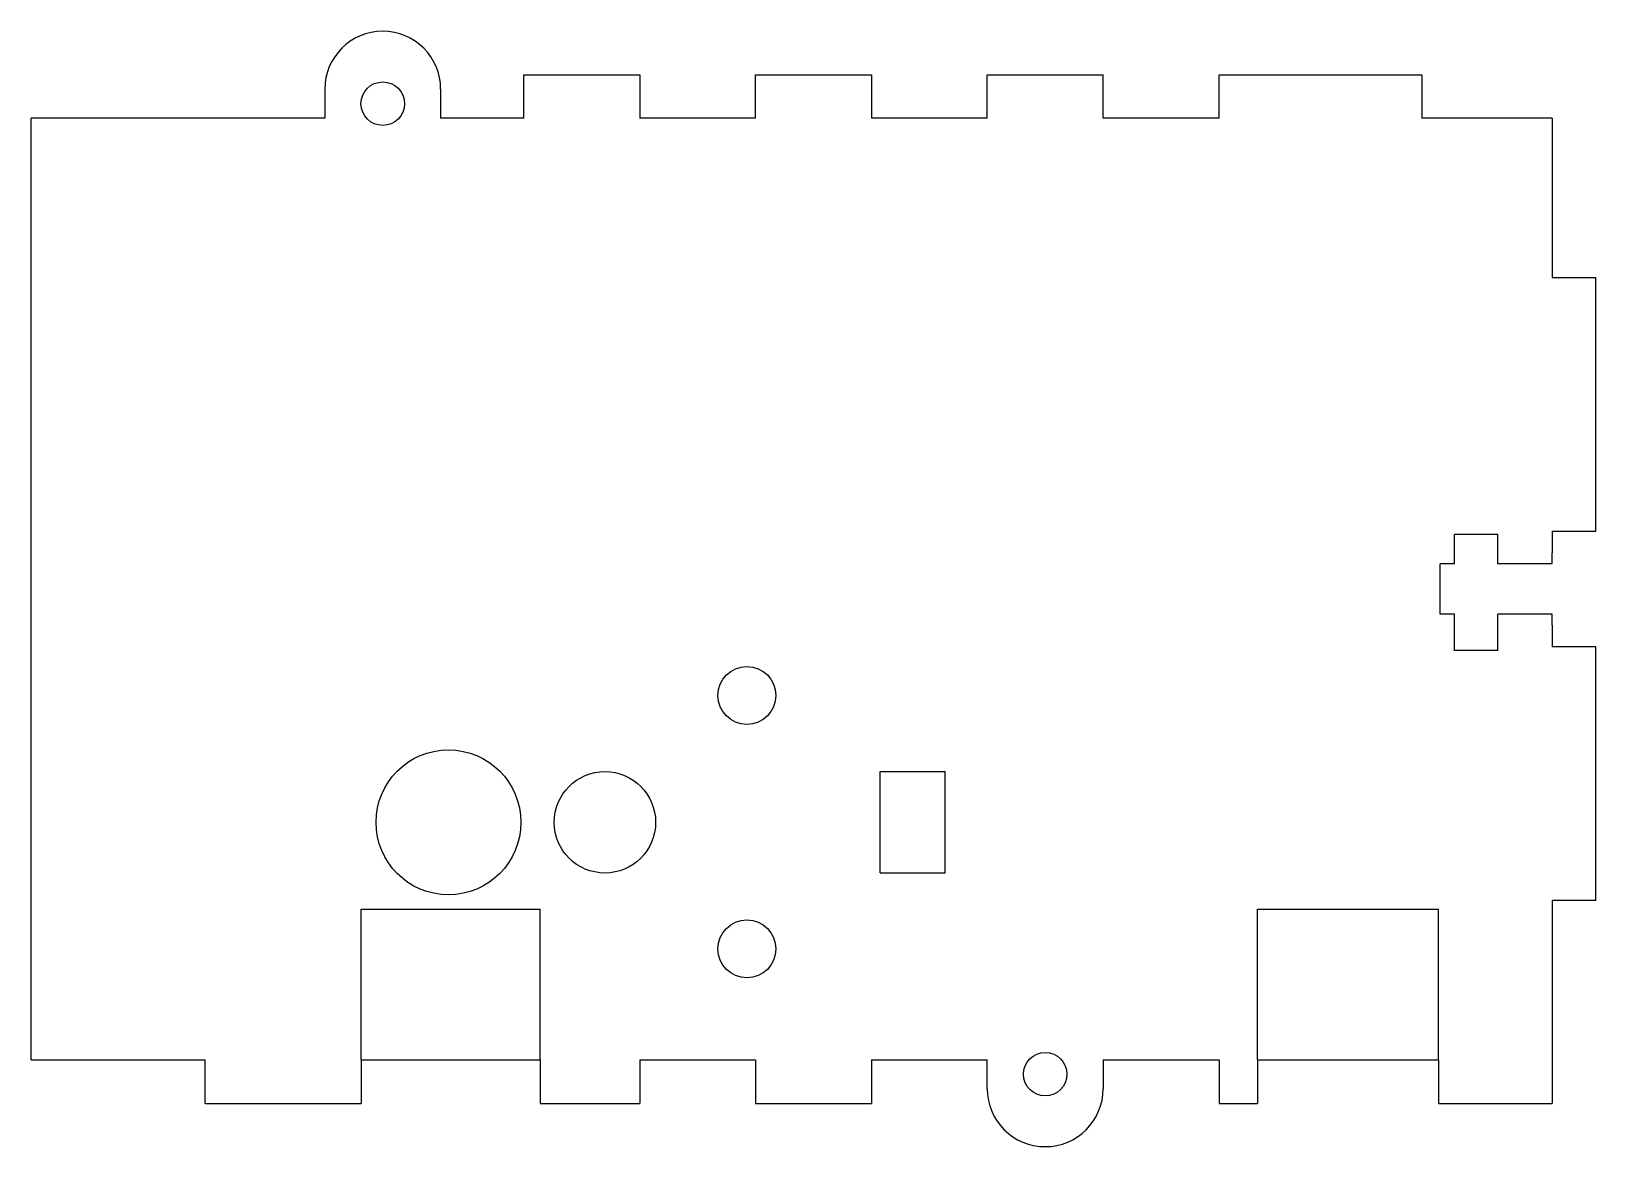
# Model space of a CAD drawing. Header units: centimetres. Extents: x 3359.8 to 3370.6, y 1273.8 to 1281.5.
import ezdxf

# ---------------------------------------------------------------- set-up
doc = ezdxf.new("R2010")
doc.units = ezdxf.units.CM

msp = doc.modelspace()

# ---------------------------------------------------------------- linework, layer by layer
at = {"color": 7, "linetype": 'Continuous', "lineweight": 25}
for p, q in [((3363.181, 1280.877), (3363.181, 1281.177)), ((3363.981, 1281.177), (3363.981, 1280.877)), ((3364.781, 1280.878), (3364.781, 1281.178)), ((3365.581, 1281.178), (3365.581, 1280.878)), ((3367.981, 1280.878), (3367.981, 1281.178)), ((3369.381, 1281.178), (3369.381, 1280.878)), ((3370.281, 1280.878), (3370.281, 1279.778)), ((3370.281, 1278.028), (3370.281, 1277.878)), ((3369.606, 1277.802), (3369.606, 1278.003)), ((3369.906, 1278.003), (3369.606, 1278.003)), ((3369.906, 1277.802), (3369.906, 1278.003)), ((3369.508, 1277.453), (3369.508, 1277.802)), ((3369.606, 1277.802), (3369.508, 1277.802)), ((3370.281, 1277.802), (3369.906, 1277.802)), ((3369.606, 1277.453), (3369.508, 1277.453)), ((3369.606, 1277.203), (3369.606, 1277.453)), ((3370.281, 1277.453), (3369.906, 1277.453)), ((3369.906, 1277.203), (3369.906, 1277.453)), ((3370.281, 1277.378), (3370.281, 1277.228)), ((3369.906, 1277.203), (3369.606, 1277.203)), ((3365.641, 1276.368), (3365.641, 1276.368)), ((3366.091, 1276.368), (3366.091, 1276.368)), ((3366.091, 1275.668), (3366.091, 1275.668)), ((3370.581, 1275.478), (3370.281, 1275.478)), ((3360.981, 1274.241), (3360.981, 1274.377)), ((3363.981, 1274.377), (3363.981, 1274.377)), ((3364.781, 1274.377), (3364.781, 1274.378)), ((3365.581, 1274.378), (3365.581, 1274.377)), ((3366.381, 1274.178), (3366.381, 1274.378)), ((3367.181, 1274.378), (3367.181, 1274.178)), ((3367.981, 1274.377), (3367.981, 1274.378)), ((3360.981, 1274.077), (3360.981, 1274.211))]:
    msp.add_line(p, q, dxfattribs=at)
for p, q in [((3363.181, 1281.177), (3363.981, 1281.177)), ((3364.781, 1281.178), (3365.581, 1281.178)), ((3366.381, 1280.878), (3366.381, 1281.178)), ((3366.381, 1281.178), (3367.181, 1281.178)), ((3367.181, 1280.878), (3367.181, 1281.178)), ((3367.981, 1281.178), (3369.381, 1281.178)), ((3361.807, 1281.078), (3361.807, 1280.877)), ((3362.607, 1281.078), (3362.607, 1280.877)), ((3359.781, 1274.377), (3359.781, 1280.877)), ((3361.807, 1280.877), (3359.781, 1280.877)), ((3363.181, 1280.877), (3362.607, 1280.877)), ((3364.781, 1280.878), (3363.981, 1280.877)), ((3366.381, 1280.878), (3365.581, 1280.878)), ((3367.981, 1280.878), (3367.181, 1280.878)), ((3370.281, 1280.878), (3369.381, 1280.878)), ((3370.281, 1279.778), (3370.581, 1279.778)), ((3370.581, 1278.028), (3370.581, 1279.778)), ((3370.281, 1278.028), (3370.581, 1278.028)), ((3370.281, 1277.802), (3370.281, 1277.878)), ((3370.281, 1277.378), (3370.281, 1277.453)), ((3370.581, 1277.228), (3370.281, 1277.228)), ((3370.581, 1275.478), (3370.581, 1277.228)), ((3365.641, 1275.668), (3365.641, 1276.368)), ((3365.641, 1276.368), (3366.091, 1276.368)), ((3366.091, 1275.668), (3366.091, 1276.368)), ((3365.641, 1275.668), (3366.091, 1275.668)), ((3362.058, 1274.377), (3362.058, 1275.417)), ((3362.058, 1275.417), (3363.294, 1275.417)), ((3363.294, 1274.377), (3363.294, 1275.417)), ((3368.247, 1275.417), (3369.495, 1275.417)), ((3369.495, 1274.377), (3369.495, 1275.417)), ((3370.281, 1275.478), (3370.281, 1274.077)), ((3359.781, 1274.377), (3360.981, 1274.377)), ((3362.058, 1274.377), (3362.058, 1274.077)), ((3362.058, 1274.377), (3363.294, 1274.377)), ((3363.294, 1274.377), (3363.294, 1274.077)), ((3363.981, 1274.377), (3364.781, 1274.377)), ((3363.981, 1274.377), (3363.981, 1274.077)), ((3364.781, 1274.377), (3364.781, 1274.077)), ((3365.581, 1274.377), (3366.381, 1274.377)), ((3365.581, 1274.377), (3365.581, 1274.077)), ((3367.181, 1274.377), (3367.981, 1274.377)), ((3367.981, 1274.378), (3367.981, 1274.077)), ((3368.247, 1274.377), (3368.247, 1274.377)), ((3368.247, 1274.377), (3368.247, 1274.377)), ((3368.247, 1274.377), (3368.247, 1274.077)), ((3368.247, 1274.377), (3369.495, 1274.377)), ((3369.495, 1274.378), (3369.495, 1274.377)), ((3369.495, 1274.377), (3369.495, 1274.377)), ((3369.495, 1274.377), (3369.495, 1274.077)), ((3360.981, 1274.211), (3360.981, 1274.241)), ((3360.981, 1274.077), (3362.058, 1274.077)), ((3363.294, 1274.077), (3363.981, 1274.077)), ((3364.781, 1274.077), (3365.581, 1274.077)), ((3367.981, 1274.077), (3368.247, 1274.077)), ((3369.495, 1274.077), (3370.281, 1274.077))]:
    msp.add_line(p, q)
for points in [[(3365.641, 1276.368), (3365.641, 1276.368)], [(3366.091, 1276.368), (3366.091, 1276.368)], [(3366.091, 1275.668), (3366.091, 1275.668)], [(3368.247, 1274.377), (3368.247, 1275.417)]]:
    msp.add_lwpolyline(points)
for centre in [(3362.207, 1280.978), (3366.781, 1274.278)]:
    msp.add_circle(centre, 0.15, dxfattribs=at)
for centre, radius in [((3364.721, 1276.893), 0.2), ((3362.661, 1276.017), 0.5), ((3363.741, 1276.017), 0.35), ((3364.721, 1275.143), 0.2)]:
    msp.add_circle(centre, radius)
for centre, start, end in [((3362.207, 1281.078), 0.0039, 180.0039), ((3366.781, 1274.178), 180.0039, 0.0039)]:
    msp.add_arc(centre, 0.4, start, end, dxfattribs=at)

doc.saveas('drawing.dxf')
